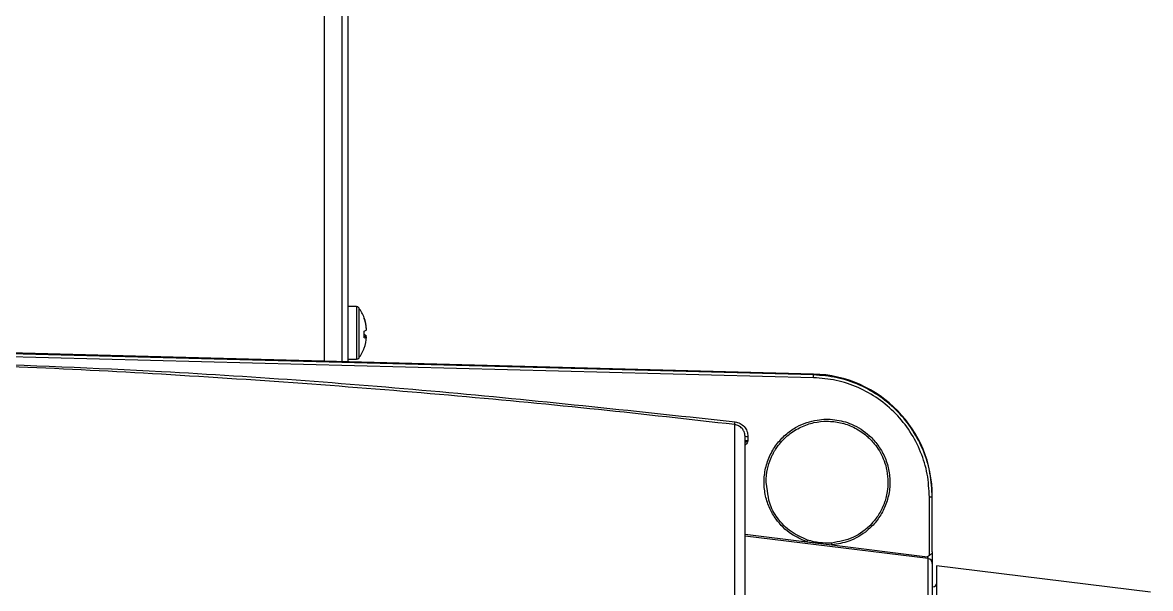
# Model space of a CAD drawing. Extents: x 7 to 135, y 3 to 97.
# Drawn here: x 100.84 to 106.62, y 43.68 to 46.58 of the extents above; entities that cross this region are included whole.
import ezdxf

# ---------------------------------------------------------------- set-up
doc = ezdxf.new("R2010")
doc.units = 0
doc.header["$MEASUREMENT"] = 0
doc.layers.add('OBJECT', color=7, linetype='CONTINUOUS')

msp = doc.modelspace()

# ---------------------------------------------------------------- linework, layer by layer
at = {"layer": 'OBJECT'}
for p, q in [((102.5081, 51.137), (102.5081, 44.8389)), ((102.3881, 44.8421), (102.3881, 51.047)), ((102.4781, 44.8397), (102.4781, 51.047)), ((102.5515, 45.122), (102.5081, 45.122)), ((102.5515, 45.122), (102.5515, 44.852)), ((102.5637, 45.1157), (102.5637, 44.8582)), ((102.6036, 45.0071), (102.6033, 45.0071)), ((102.6036, 44.9669), (102.5912, 44.9682)), ((102.5913, 44.9717), (102.6036, 44.9706)), ((104.8941, 44.7577), (100.6515, 44.8686)), ((104.8945, 44.7765), (100.6518, 44.8876)), ((104.8945, 44.7723), (100.6518, 44.8832)), ((102.5081, 44.852), (102.5515, 44.852)), ((104.8945, 44.7723), (104.8945, 44.7765)), ((104.4901, 42.5355), (104.4901, 44.5172)), ((104.5581, 44.4569), (104.5581, 44.4345)), ((104.6584, 44.1778), (104.6506, 44.222)), ((105.4882, 43.8472), (105.4882, 44.146)), ((105.5031, 43.8646), (105.5031, 44.1456)), ((104.5431, 43.9556), (104.8607, 43.9165)), ((105.4812, 43.8302), (104.5431, 43.9458)), ((104.8607, 43.9165), (104.9883, 43.9007)), ((104.9883, 43.9007), (105.4782, 43.8403)), ((105.4882, 43.8472), (105.4782, 43.8403)), ((105.4812, 42.5177), (105.4812, 43.8302)), ((106.6211, 43.6591), (105.5237, 43.7939)), ((105.5237, 43.7939), (105.5237, 42.5169))]:
    msp.add_line(p, q, dxfattribs=at)
for centre, radius, start, end in [((102.5515, 45.107), 0.015, 35.6682, 90), ((102.3843, 44.987), 0.2208, 20.41707, 35.6682), ((102.3862, 44.989), 0.2181, 4.76564, 20.28077), ((102.587, 45.0632), 0.00431, 331.66611, 11.58417), ((102.3835, 44.985), 0.2209, 4.77689, 20.16364), ((102.5823, 45.0264), 0.0313, 285.74739, 312.7816), ((102.3244, 44.9792), 0.267, 356.34247, 3.65753), ((102.5823, 44.9476), 0.0313, 47.22077, 74.25024), ((102.324, 44.9948), 0.2674, 358.31778, 0.33784), ((102.5888, 44.9872), 0.0252, 274.54097, 305.93485), ((102.3862, 44.985), 0.2181, 339.71923, 355.23436), ((102.3843, 44.987), 0.2208, 324.3318, 339.58293), ((102.5897, 44.9106), 0.00169, 312.29947, 7.54046), ((102.5515, 44.867), 0.015, 270, 324.3318), ((102.6883, 44.8187), 2.2067, 358.41699, 358.79576), ((104.8781, 44.1517), 0.625, 0, 88.5), ((96.8473, 45.425), 7.6965, 353.22613, 353.33462), ((104.5544, 44.5998), 0.143, 265.49835, 271.49646), ((105.4919, 44.0029), 0.1432, 85.50212, 91.49269), ((105.2478, 43.7893), 0.4075, 160.44216, 161.81236), ((104.4596, 43.8619), 0.5301, 4.20483, 5.25771), ((105.4782, 43.8054), 0.0249, 0.09894, 83.13415), ((105.5087, 43.7016), 0.015, 271, 0)]:
    msp.add_arc(centre, radius, start, end, dxfattribs=at)
for points, knots in [([(100.5281, 44.8343), (100.8698, 44.821), (101.7029, 44.7887), (103.0251, 44.6902), (104.0029, 44.5845), (104.4918, 44.5316)], [0, 0, 0, 0, 0.2579507, 0.6290137, 1, 1, 1, 1]), ([(104.4901, 44.5172), (104.2576, 44.5435), (103.7846, 44.597), (103.0621, 44.6657), (102.3151, 44.7267), (101.5658, 44.7756), (100.9674, 44.8077), (100.6261, 44.8196), (100.5281, 44.823)], [0, 0, 0, 0, 0.176631, 0.359219, 0.547766, 0.742271, 0.925992, 1, 1, 1, 1]), ([(105.4882, 44.146), (105.486, 44.1856), (105.4816, 44.2644), (105.4465, 44.3782), (105.392, 44.4831), (105.3179, 44.5756), (105.2278, 44.6523), (105.1243, 44.7099), (105.0119, 44.748), (104.9333, 44.7545), (104.8941, 44.7577)], [0, 0, 0, 0, 0.125666, 0.250539, 0.37567, 0.500227, 0.625486, 0.75002, 0.875177, 1, 1, 1, 1]), ([(105.5031, 44.1456), (105.5008, 44.1869), (105.4962, 44.2678), (105.46, 44.3843), (105.4045, 44.4912), (105.3287, 44.5857), (105.2365, 44.6641), (105.1308, 44.7231), (105.0154, 44.7623), (104.9348, 44.769), (104.8945, 44.7723)], [0, 0, 0, 0, 0.1281406, 0.2507098, 0.3760695, 0.5003414, 0.6248252, 0.749582, 0.8746322, 1, 1, 1, 1]), ([(104.5431, 44.4572), (104.5429, 44.4616), (104.5424, 44.4698), (104.5377, 44.4837), (104.5282, 44.4988), (104.5114, 44.5124), (104.4971, 44.5156), (104.4901, 44.5172)], [0, 0, 0, 0, 0.149147, 0.282418, 0.50059, 0.756832, 1, 1, 1, 1]), ([(104.4918, 44.5316), (104.5008, 44.5296), (104.5187, 44.5255), (104.5403, 44.5078), (104.5552, 44.4842), (104.5571, 44.466), (104.5581, 44.4569)], [0, 0, 0, 0, 0.2502289, 0.5000869, 0.7500072, 1, 1, 1, 1]), ([(104.8607, 43.9165), (104.8331, 43.9283), (104.7716, 43.9546), (104.7082, 44.0186), (104.6675, 44.0879), (104.6459, 44.1519), (104.638, 44.2221), (104.646, 44.2942), (104.6698, 44.3626), (104.7073, 44.4226), (104.7544, 44.4709), (104.821, 44.5162), (104.9056, 44.5449), (105.0031, 44.5465), (105.0974, 44.5213), (105.1725, 44.4728), (105.2261, 44.4128), (105.26, 44.3544), (105.2818, 44.2871), (105.2883, 44.215), (105.2786, 44.1432), (105.2538, 44.0769), (105.2173, 44.0201), (105.161, 43.9628), (105.0839, 43.9161), (105.0179, 43.9055), (104.9883, 43.9007)], [0, 0, 0, 0, 0.0473156, 0.1054503, 0.1387157, 0.1743277, 0.2116955, 0.2500074, 0.2883184, 0.3256843, 0.3612934, 0.3945561, 0.4526862, 0.5, 0.5473139, 0.6054449, 0.6387081, 0.6743179, 0.7116844, 0.7499956, 0.7883074, 0.825675, 0.8612864, 0.8945513, 0.9526849, 1, 1, 1, 1]), ([(104.6506, 44.222), (104.652, 44.2447), (104.6546, 44.2861), (104.6697, 44.3318), (104.6825, 44.3599), (104.6906, 44.3752), (104.6985, 44.3884), (104.7059, 44.3996), (104.7259, 44.4274), (104.7642, 44.467), (104.8275, 44.5066), (104.8949, 44.5295), (104.9638, 44.537), (105.033, 44.5293), (105.1008, 44.5057), (105.149, 44.475), (105.1798, 44.4476), (105.1973, 44.4294), (105.2266, 44.3936), (105.2536, 44.344), (105.2725, 44.2794), (105.2745, 44.2418), (105.2756, 44.222)], [0, 0, 0, 0, 0.069282, 0.126552, 0.146107, 0.163732, 0.179426, 0.193188, 0.20502, 0.284194, 0.359756, 0.431706, 0.500043, 0.570466, 0.643108, 0.71797, 0.743473, 0.769224, 0.795223, 0.885057, 0.93942, 1, 1, 1, 1]), ([(104.5431, 42.5461), (104.5431, 42.6299), (104.5431, 42.799), (104.5431, 43.0411), (104.5431, 43.2744), (104.5431, 43.4946), (104.5431, 43.6985), (104.5431, 43.8823), (104.5431, 44.0434), (104.5431, 44.1799), (104.5431, 44.2901), (104.5431, 44.3731), (104.5431, 44.4313), (104.5431, 44.4486), (104.5431, 44.4572)], [0, 0, 0, 0, 0.080321, 0.16194, 0.244772, 0.329378, 0.414487, 0.5, 0.585518, 0.670628, 0.755228, 0.838066, 0.919682, 1, 1, 1, 1]), ([(104.542, 44.4238), (104.5435, 44.4253), (104.5464, 44.4282), (104.5517, 44.4315), (104.5559, 44.4335), (104.5581, 44.4345)], [0, 0, 0, 0, 0.349328, 0.657365, 1, 1, 1, 1]), ([(104.5581, 44.4345), (104.5562, 44.4344), (104.5533, 44.4343), (104.5498, 44.4339), (104.547, 44.4334), (104.5448, 44.4329), (104.5434, 44.4323), (104.5432, 44.4319), (104.5431, 44.4317)], [0, 0, 0, 0, 0.2398932, 0.3673209, 0.4994889, 0.699792, 0.8375047, 1, 1, 1, 1]), ([(104.5581, 44.4345), (104.5556, 44.4274), (104.5524, 44.4184), (104.5447, 44.4132), (104.5431, 44.4121)], [0, 0, 0, 0, 0.789741, 1, 1, 1, 1]), ([(104.8639, 43.9257), (104.8348, 43.9383), (104.7749, 43.9643), (104.7096, 44.0333), (104.6668, 44.1067), (104.6609, 44.1565), (104.6584, 44.1778)], [0, 0, 0, 0, 0.273921, 0.565419, 0.814181, 1, 1, 1, 1]), ([(105.2756, 44.222), (105.275, 44.2061), (105.2738, 44.1785), (105.2669, 44.1471), (105.2614, 44.1285), (105.2582, 44.1191), (105.249, 44.0939), (105.23, 44.0556), (105.1808, 43.9919), (105.1012, 43.9314), (105.0244, 43.9172), (104.9875, 43.9104)], [0, 0, 0, 0, 0.1025241, 0.1779606, 0.2066588, 0.2279097, 0.2417128, 0.3799768, 0.5012391, 0.7600631, 1, 1, 1, 1]), ([(104.9875, 43.9104), (104.9666, 43.91), (104.9352, 43.9092), (104.8978, 43.9161), (104.8775, 43.9213), (104.8675, 43.9245), (104.8639, 43.9257)], [0, 0, 0, 0, 0.498349, 0.748845, 0.907486, 1, 1, 1, 1]), ([(105.4782, 43.8403), (105.4786, 43.8391), (105.4793, 43.8366), (105.4802, 43.8333), (105.481, 43.8309), (105.4811, 43.8304), (105.4812, 43.8302)], [0, 0, 0, 0, 0.257733, 0.512483, 0.759034, 1, 1, 1, 1]), ([(105.5031, 43.8646), (105.5028, 43.8628), (105.5024, 43.8598), (105.4989, 43.8553), (105.4942, 43.8514), (105.4902, 43.8486), (105.4882, 43.8472)], [0, 0, 0, 0, 0.295235, 0.500558, 0.750396, 1, 1, 1, 1]), ([(105.5031, 43.8646), (105.5031, 43.862), (105.5031, 43.8568), (105.5031, 43.8473), (105.5031, 43.8375), (105.5031, 43.8279), (105.5031, 43.8191), (105.5031, 43.8122), (105.5031, 43.8071), (105.5031, 43.806), (105.5031, 43.8055)], [0, 0, 0, 0, 0.125087, 0.250243, 0.374812, 0.499485, 0.624581, 0.749702, 0.874734, 1, 1, 1, 1]), ([(105.5031, 43.8055), (105.5031, 43.7933), (105.5031, 43.7686), (105.5031, 43.6846), (105.5031, 43.5652), (105.5031, 43.4086), (105.5031, 43.2193), (105.5031, 43.0021), (105.5031, 42.765), (105.5031, 42.5923), (105.5031, 42.5071)], [0, 0, 0, 0, 0.12133, 0.245752, 0.372325, 0.5, 0.627675, 0.754247, 0.87867, 1, 1, 1, 1])]:
    msp.add_open_spline(points, degree=3, knots=knots, dxfattribs=at)

doc.saveas('drawing.dxf')
